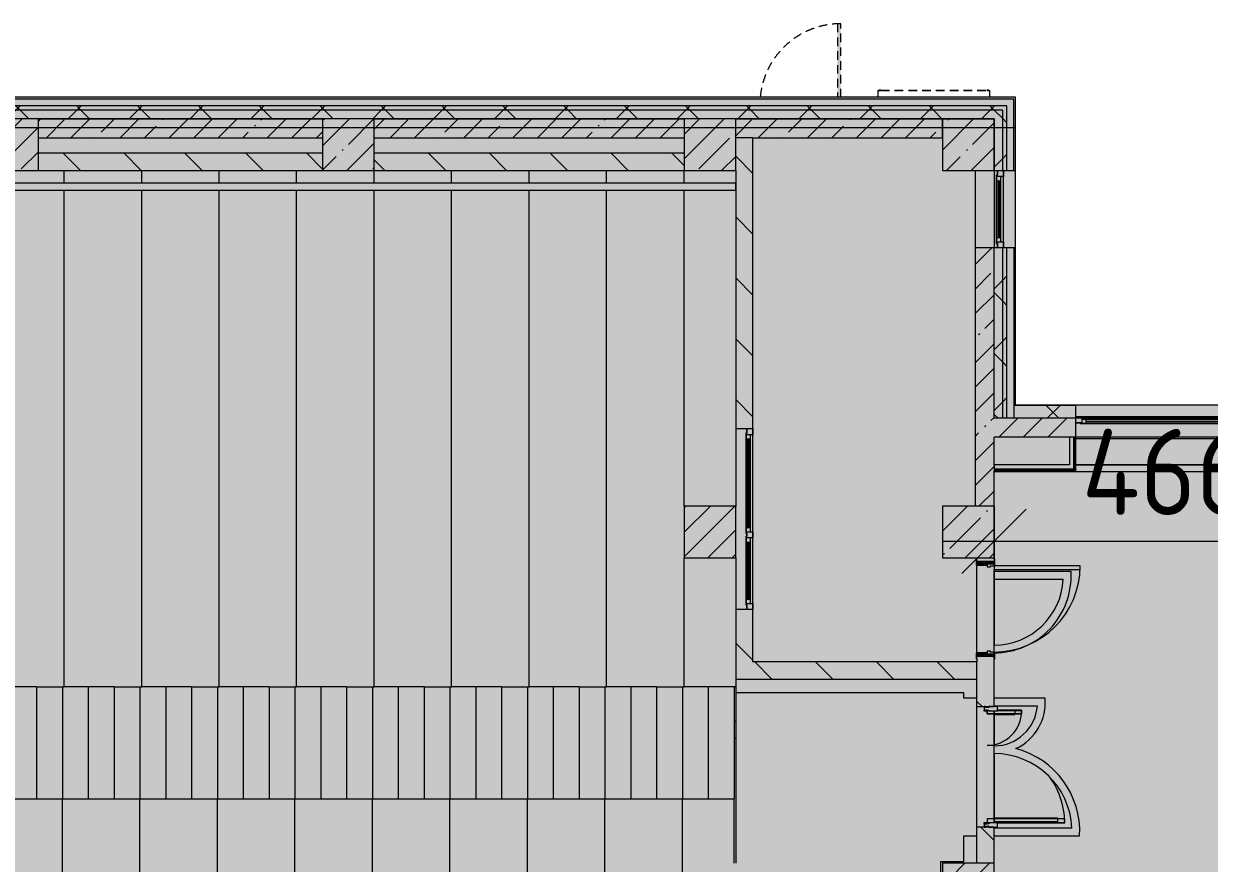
# Model space of a CAD drawing. Header units: millimetres. Extents: x -3129 to 197107, y -8553 to 29000.
# Drawn here: x 92437 to 106207, y 18450 to 28205 of the extents above; entities that cross this region are included whole.
import ezdxf

# ---------------------------------------------------------------- set-up
doc = ezdxf.new("R2010")
doc.units = ezdxf.units.MM
doc.linetypes.add('200_ШТРИХ__ш1_п0_6_', pattern=[160, 100, -60])
for name, color, linetype, lineweight in [('A-ANNO-DIMS', 7, 'Continuous', 9), ('A-ANNO-DIMS-500', 7, 'Continuous', 9), ('A-DETL-MBND-1', 7, '200_ШТРИХ__ш1_п0_6_', 9), ('A-WALL-6', 7, 'Continuous', 5), ('I-WALL-6', 7, 'Continuous', 5), ('S-COLS-2', 7, 'Continuous', 5), ('Оси', 7, 'Continuous', 9)]:
    doc.layers.add(name, color=color, linetype=linetype, lineweight=lineweight)
doc.layers.add('A-DETL-GENF-6', color=7, linetype='Continuous', lineweight=9, true_color=0xc0c0c0, transparency=0.4)
for name, color, linetype, lineweight, true_color in [('A-DETL-GENF-7', 7, 'Continuous', 5, 0xe2e2e2), ('A-DETL-GENF-9', 7, 'Continuous', 5, 0xb7b7b7), ('A-DOOR-3', 7, 'Continuous', 5, 0xaaaaaa), ('A-DOOR-4', 7, 'Continuous', 5, 0xe2e2e2), ('A-DOOR-5', 7, 'Continuous', 5, 0xb7b7b7), ('A-DOOR-FRAM-3', 7, 'Continuous', 5, 0xe2e2e2), ('A-DOOR-FRAM-4', 7, 'Continuous', 5, 0xaaaaaa), ('A-DOOR-FRAM-5', 7, 'Continuous', 5, 0xb7b7b7), ('A-FLOR-2', 7, 'Continuous', 5, 0xb7b7b7), ('A-GLAZ-2', 7, 'Continuous', 5, 0x737373), ('A-GLAZ-CWMG-2', 7, 'Continuous', 5, 0x737373), ('A-WALL-7', 7, 'Continuous', 9, 0x737373), ('A-WALL-8', 7, 'Continuous', 5, 0x737373), ('I-WALL-4', 7, 'Continuous', 5, 0xe7e7e7), ('I-WALL-5', 7, 'Continuous', 9, 0xe7e7e7), ('I-WALL-7', 7, 'Continuous', 5, 0x737373), ('S-COLS-1', 7, 'Continuous', 5, 0x737373), ('S-STRS-2', 7, 'Continuous', 5, 0x737373)]:
    doc.layers.add(name, color=color, linetype=linetype, lineweight=lineweight, true_color=true_color)
doc.styles.add('ISOCPEUR_3', font='isocpeur.ttf', dxfattribs={"width": 0.9, "height": 1000})
doc.dimstyles.new('ISO-2_0_0_9К_Средний_округл2_2', dxfattribs={"dimscale": 304.8, "dimtxt": 995.981176, "dimasz": 2.46063, "dimexe": 1.968504, "dimexo": 0, "dimgap": 0, "dimtad": 1, "dimdec": 0, "dimrnd": 10, "dimzin": 0, "dimdsep": 46, "dimtxsty": 'ISOCPEUR_3', "dimblk1": 'OBLIQUE', "dimblk2": 'OBLIQUE', "dimsah": 1, "dimcen": 0.09, "dimdle": 1.968504, "dimazin": 0, "dimtfac": 1, "dimtdec": 4, "dimtix": 1, "dimtmove": 0, "dimatfit": 3, "dimfxl": 1, "dimtvp": 1, "dimtolj": 1, "dimtzin": 0, "dimarcsym": 2})
pattern_1 = [(45, (70097.43, 0), (-353.5534, 353.5534), []), (135, (70097.43, 0), (-353.5534, -353.5534), [])]
pattern_2 = [(45, (70097.43, 0), (-285.123, 285.123), []), (45, (70382.56, 0), (-285.123, 285.123), [504.031, -100.806, 16.764, -84.042])]
pattern_3 = [(135, (70097.43, 0), (-353.5534, -353.5534), [])]
pattern_4 = [(45, (70097.4, 0), (-530.33, 530.33), []), (135, (70097.4, 0), (-530.33, -530.33), [])]

# ---------------------------------------------------------------- blocks, each defined once
blk = doc.blocks.new('BSC_Колонна _Прямоугольная - 600х600-V102-2_1_1_птичка')
at = {"layer": 'S-COLS-2'}
h = blk.add_hatch(dxfattribs=at)
h.set_pattern_fill('FP_129', color=256, style=0, pattern_type=2)
h.set_pattern_definition([(45, (-26110, -26800), (-285.123, 285.123), []), (45, (-25824.88, -26800), (-285.123, 285.123), [504.031, -100.806, 16.764, -84.042])])
h.paths.add_polyline_path([(-300, -300), (300, -300), (300, 300), (-300, 300)])
at = {"layer": 'S-COLS-1'}
for p, q in [((300, 300), (-300, 300)), ((-300, 300), (-300, -300)), ((300, -300), (300, 300)), ((-300, -300), (300, -300))]:
    blk.add_line(p, q, dxfattribs=at)
blk = doc.blocks.new('BSC_Колонна _Прямоугольная - 600х600-V135-2_1_1_птичка')
at = {"layer": 'S-COLS-2'}
h = blk.add_hatch(dxfattribs=at)
h.set_pattern_fill('FP_162', color=256, style=0, pattern_type=2)
h.set_pattern_definition([(45, (-30310, -26800), (-285.123, 285.123), []), (45, (-30024.88, -26800), (-285.123, 285.123), [504.031, -100.806, 16.764, -84.042])])
h.paths.add_polyline_path([(-300, -300), (300, -300), (300, 300), (-300, 300)])
at = {"layer": 'S-COLS-1'}
for p, q in [((300, 300), (-300, 300)), ((-300, 300), (-300, -300)), ((300, -300), (300, 300)), ((-300, -300), (300, -300))]:
    blk.add_line(p, q, dxfattribs=at)
blk = doc.blocks.new('BSC_Колонна _Прямоугольная - 600х600-V136-2_1_1_птичка')
at = {"layer": 'S-COLS-2'}
h = blk.add_hatch(dxfattribs=at)
h.set_pattern_fill('FP_163', color=256, style=0, pattern_type=2)
h.set_pattern_definition([(45, (-33310, -18150), (-285.123, 285.123), []), (45, (-33024.88, -18150), (-285.123, 285.123), [504.031, -100.806, 16.764, -84.042])])
h.paths.add_polyline_path([(-300, -300), (300, -300), (300, 300), (-300, 300), (-300, 12)])
at = {"layer": 'S-COLS-1'}
for p, q in [((300, 300), (-300, 300)), ((-300, 300), (-300, -300)), ((300, -300), (300, 300)), ((-300, -300), (300, -300))]:
    blk.add_line(p, q, dxfattribs=at)
blk = doc.blocks.new('BSC_Колонна _Прямоугольная - 600х600-V154-2_1_1_птичка')
at = {"layer": 'S-COLS-2'}
h = blk.add_hatch(dxfattribs=at)
h.set_pattern_fill('FP_175', color=256, style=0, pattern_type=2)
h.set_pattern_definition([(45, (-22210, -26800), (-285.123, 285.123), []), (45, (-21924.88, -26800), (-285.123, 285.123), [504.031, -100.806, 16.764, -84.042])])
h.paths.add_polyline_path([(-300, -300), (300, -300), (300, 300), (-300, 300)])
at = {"layer": 'S-COLS-1'}
for p, q in [((300, 300), (-300, 300)), ((-300, 300), (-300, -300)), ((300, -300), (300, 300)), ((-300, -300), (300, -300))]:
    blk.add_line(p, q, dxfattribs=at)
blk = doc.blocks.new('120_Окно_СКБ_2Ст - 120_Окно_СКБ_2Ст 3100х2500 _мал_створка слева_ 2-22446355-2_1_1_птичка')
at = {"layer": 'A-GLAZ-2'}
for p, q in [((-1550, -127), (-1550, -57)), ((-1550, -57), (-1480, -57)), ((1550, -57), (-1550, -57)), ((-1480, -127), (-1550, -127)), ((-1550, -127), (-1500, -127)), ((-1480, -127), (-1500, -127)), ((-1500, -127), (-1500, -137)), ((-1500, -137), (670, -137)), ((670, -137), (-1500, -137)), ((-1480, -57), (-1480, -127)), ((650, -87), (-1480, -87)), ((-1480, -87), (-1480, -127)), ((-1430, -137), (-1430, -87)), ((-1430, -107), (600, -107)), ((600, -117), (-1430, -117)), ((600, -137), (600, -87)), ((650, -127), (650, -57)), ((650, -57), (720, -57)), ((650, -127), (650, -87)), ((720, -127), (650, -127)), ((670, -127), (650, -127)), ((670, -127), (700, -127)), ((670, -137), (670, -127)), ((720, -127), (700, -127)), ((700, -127), (700, -137)), ((700, -137), (1500, -137)), ((1500, -137), (700, -137)), ((720, -57), (720, -127)), ((1480, -87), (720, -87)), ((720, -87), (720, -127)), ((770, -137), (770, -87)), ((770, -107), (1430, -107)), ((1430, -117), (770, -117)), ((1430, -137), (1430, -87)), ((1480, -127), (1480, -57)), ((1480, -57), (1550, -57)), ((1480, -127), (1480, -87)), ((1550, -127), (1480, -127)), ((1500, -127), (1480, -127)), ((1500, -127), (1550, -127)), ((1500, -137), (1500, -127)), ((1550, -57), (1550, -127))]:
    blk.add_line(p, q, dxfattribs=at)
blk = doc.blocks.new('120_Окно_СКБ_1Ст - 120_Окно_СКБ_1Ст 900х2500_h_-V160-2_1_1_птичка')
at = {"layer": 'A-GLAZ-2'}
for p, q in [((-450, -75), (-450, -5)), ((-450, -5), (-380, -5)), ((450, -5), (-450, -5)), ((-380, -75), (-450, -75)), ((-450, -75), (-400, -75)), ((-380, -75), (-400, -75)), ((-400, -75), (-400, -85)), ((-400, -85), (400, -85)), ((400, -85), (-400, -85)), ((-380, -5), (-380, -75)), ((380, -35), (-380, -35)), ((-380, -35), (-380, -75)), ((-330, -85), (-330, -35)), ((-330, -55), (330, -55)), ((330, -65), (-330, -65)), ((330, -85), (330, -35)), ((380, -75), (380, -5)), ((380, -5), (450, -5)), ((380, -75), (380, -35)), ((450, -75), (380, -75)), ((400, -75), (380, -75)), ((400, -75), (450, -75)), ((400, -85), (400, -75)), ((450, -5), (450, -75))]:
    blk.add_line(p, q, dxfattribs=at)
blk = doc.blocks.new('Перекрытия 3 - Перекрытия 4-20977624-2_1_1_птичка')
at = {"layer": 'S-STRS-2'}
for p, q in [((21910, 26500), (21910, 26351)), ((22810, 26351), (22810, 26500)), ((23710, 26351), (23710, 26500)), ((24610, 26351), (24610, 26500)), ((25510, 26351), (25510, 26500)), ((26410, 26351), (26410, 26500)), ((27310, 26351), (27310, 26500)), ((28210, 26351), (28210, 26500)), ((29110, 26351), (29110, 26500)), ((30010, 26351), (30010, 26500)), ((21910, 26270), (21910, 20500)), ((22810, 20500), (22810, 26270)), ((23710, 20500), (23710, 26270)), ((24610, 20500), (24610, 26270)), ((25510, 20500), (25510, 26270)), ((26410, 20500), (26410, 26270)), ((27310, 20500), (27310, 26270)), ((28210, 20500), (28210, 26270)), ((29110, 20500), (29110, 26270)), ((30010, 22600), (30010, 26270)), ((30010, 20500), (30010, 22000)), ((22490, 20500), (21910, 20500)), ((23390, 20500), (22810, 20500)), ((24290, 20500), (23710, 20500)), ((25190, 20500), (24610, 20500)), ((26090, 20500), (25510, 20500)), ((26990, 20500), (26410, 20500)), ((27890, 20500), (27310, 20500)), ((28790, 20500), (28210, 20500)), ((29690, 20500), (29110, 20500)), ((30610, 20500), (30010, 20500))]:
    blk.add_line(p, q, dxfattribs=at)
blk = doc.blocks.new('110_Дверь_СКБ_1Ст_Наружная - ДН-2д_л__ Дверь из подвала ЛК _900 мм в свету_ 3300 фрамуга метал-22954314-2_1_1_птичка')
at = {"layer": 'A-DETL-MBND-1'}
blk.add_hatch(color=256, dxfattribs=at).paths.add_polyline_path([(489.5, 115), (489.5, 970), (449.5, 970), (449.5, 115)])
for p, q in [((489.5, 970), (449.5, 970)), ((449.5, 970), (449.5, 115)), ((489.5, 115), (489.5, 970))]:
    blk.add_line(p, q, dxfattribs=at)
blk.add_arc((489.5, 30), 940, 90, 174.73278, dxfattribs=at)
blk = doc.blocks.new('120_Окно_СКБ_2Ст - 120_Окно_СКБ_2Ст 2100х1800 _мал створка справа_-24235684-2_1_1_птичка')
at = {"layer": 'A-GLAZ-2'}
for p, q in [((-1050, 30), (-1050, 100)), ((-1050, 100), (-980, 100)), ((1050, 100), (-1050, 100)), ((-980, 30), (-1050, 30)), ((-1050, 30), (-1000, 30)), ((-980, 30), (-1000, 30)), ((-1000, 30), (-1000, 20)), ((-1000, 20), (170, 20)), ((170, 20), (-1000, 20)), ((-980, 100), (-980, 30)), ((150, 70), (-980, 70)), ((-980, 70), (-980, 30)), ((-930, 20), (-930, 70)), ((-930, 50), (100, 50)), ((100, 40), (-930, 40)), ((100, 20), (100, 70)), ((150, 30), (150, 100)), ((150, 100), (220, 100)), ((150, 30), (150, 70)), ((220, 30), (150, 30)), ((170, 30), (150, 30)), ((170, 30), (200, 30)), ((170, 20), (170, 30)), ((220, 30), (200, 30)), ((200, 30), (200, 20)), ((200, 20), (1000, 20)), ((1000, 20), (200, 20)), ((220, 100), (220, 30)), ((980, 70), (220, 70)), ((220, 70), (220, 30)), ((270, 20), (270, 70)), ((270, 50), (930, 50)), ((930, 40), (270, 40)), ((930, 20), (930, 70)), ((980, 30), (980, 100)), ((980, 100), (1050, 100)), ((980, 30), (980, 70)), ((1050, 30), (980, 30)), ((1000, 30), (980, 30)), ((1000, 30), (1050, 30)), ((1000, 20), (1000, 30)), ((1050, 100), (1050, 30))]:
    blk.add_line(p, q, dxfattribs=at)
blk = doc.blocks.new('BSC_Колонна _Прямоугольная - 600х600-V170-2_1_1_птичка')
at = {"layer": 'S-COLS-2'}
h = blk.add_hatch(dxfattribs=at)
h.set_pattern_fill('FP_187', color=256, style=0, pattern_type=2)
h.set_pattern_definition([(45, (-33310, -22300), (-285.123, 285.123), []), (45, (-33024.88, -22300), (-285.123, 285.123), [504.031, -100.806, 16.764, -84.042])])
h.paths.add_polyline_path([(-300, -300), (300, -300), (300, 300), (-300, 300)])
at = {"layer": 'S-COLS-1'}
for p, q in [((300, 300), (-300, 300)), ((-300, 300), (-300, -300)), ((300, -300), (300, 300)), ((-300, -300), (300, -300))]:
    blk.add_line(p, q, dxfattribs=at)
blk = doc.blocks.new('Указатель_Домовой_Квартальный_По грани - Указатель одинарный-23221565-2_1_1_птичка')
at = {"layer": 'A-DETL-MBND-1'}
for p, q in [((32260, 27430), (32260, 27350)), ((32261, 27430), (32260, 27430)), ((32260, 27430), (32295, 27430)), ((32270, 27432), (32270, 27430)), ((32295, 27432), (32270, 27432)), ((32270, 27432), (32295, 27432)), ((32295, 27432), (32275, 27432)), ((32275, 27432), (32295, 27432)), ((32295, 27432), (33525, 27432)), ((32295, 27430), (33525, 27430)), ((33525, 27432), (33545, 27432)), ((33545, 27432), (33525, 27432)), ((33525, 27432), (33550, 27432)), ((33550, 27432), (33525, 27432)), ((33525, 27430), (33560, 27430)), ((33550, 27430), (33550, 27432)), ((33560, 27430), (33559, 27430)), ((33560, 27350), (33560, 27430))]:
    blk.add_line(p, q, dxfattribs=at)
blk = doc.blocks.new('110_Дверь_СКБ_1Ст_Внутренняя1 - Д-4б _огнестойкая EI 30_-32701367-2_1_1_птичка')
at = {"layer": 'A-DOOR-3'}
h = blk.add_hatch(dxfattribs=at)
h.set_pattern_fill('FP_13', color=256, style=0, pattern_type=2)
h.set_pattern_definition([(135, (1751.41, 164.685), (-14.14214, -14.14214), []), (225, (1751.41, 164.685), (14.14214, -14.14214), [])])
h.paths.add_polyline_path([(562.5, 100), (537.5, 100), (537.5, -100), (562.5, -100)])
at = {"layer": 'A-DOOR-4'}
h = blk.add_hatch(color=256, dxfattribs=at)
h.paths.add_polyline_path([(537.5, 100), (512.5, 100), (512.5, 60), (502.5, 60), (502.5, 20), (537.5, 20)])
h.paths.add_polyline_path([(-477.5, 60), (-487.5, 60), (-487.5, 100), (-512.5, 100), (-512.5, 20), (-477.5, 20)])
at = {"layer": 'A-DOOR-FRAM-3'}
for points in [[(-447.5, 739.6), (-447.5, 1100), (-487.5, 1100), (-487.5, 100), (-447.5, 100), (-447.5, 592.5)], [(-497.5, 100), (-497.5, 108), (-567.5, 108), (-567.5, 100)], [(-497.5, 20), (-512.5, 20), (-512.5, -100), (-497.5, -100)], [(592.5, 108), (522.5, 108), (522.5, 100), (592.5, 100)], [(537.5, 20), (522.5, 20), (522.5, -100), (537.5, -100)], [(-497.5, -108), (-497.5, -100), (-567.5, -100), (-567.5, -108)], [(592.5, -100), (522.5, -100), (522.5, -108), (592.5, -108)]]:
    blk.add_hatch(color=256, dxfattribs=at).paths.add_polyline_path(points)
at = {"layer": 'A-DOOR-FRAM-4'}
h = blk.add_hatch(dxfattribs=at)
h.set_pattern_fill('FP_14', color=256, style=0, pattern_type=2)
h.set_pattern_definition([(45, (-371.384, 164.685), (-14.1421, 14.1421), []), (135, (-371.384, 164.685), (-14.1421, -14.1421), [])])
h.paths.add_polyline_path([(-512.5, 100), (-537.5, 100), (-537.5, -100), (-512.5, -100)])
at = {"layer": 'A-DOOR-5'}
for p, q in [((-487.5, 1100), (-487.5, 100)), ((-447.5, 1100), (-487.5, 1100)), ((-447.5, 100), (-447.5, 1100)), ((-487.5, 100), (-447.5, 100))]:
    blk.add_line(p, q, dxfattribs=at)
blk.add_arc((-487.5, 100), 1000, 360, 90, dxfattribs=at)
at = {"layer": 'A-DOOR-FRAM-5'}
for p, q in [((-497.5, 108), (-567.5, 108)), ((-567.5, 108), (-567.5, 100)), ((-567.5, 100), (-497.5, 100)), ((-512.5, 100), (-537.5, 100)), ((-537.5, 100), (-537.5, -100)), ((-487.5, 100), (-512.5, 100)), ((-512.5, 100), (-512.5, 20)), ((-512.5, -100), (-512.5, 100)), ((-497.5, 100), (-512.5, 100)), ((-512.5, 100), (-512.5, 99)), ((-512.5, 99), (-497.5, 99)), ((-512.5, 20), (-477.5, 20)), ((-497.5, 20), (-512.5, 20)), ((-512.5, 20), (-512.5, -100)), ((-497.5, 100), (-497.5, 108)), ((-497.5, 99), (-497.5, 100)), ((-497.5, -100), (-497.5, 20)), ((-487.5, 60), (-487.5, 100)), ((-477.5, 60), (-487.5, 60)), ((-477.5, 20), (-477.5, 60)), ((512.5, 60), (502.5, 60)), ((502.5, 60), (502.5, 20)), ((502.5, 20), (537.5, 20)), ((512.5, 100), (512.5, 60)), ((537.5, 100), (512.5, 100)), ((592.5, 108), (522.5, 108)), ((522.5, 108), (522.5, 100)), ((537.5, 100), (522.5, 100)), ((522.5, 100), (522.5, 99)), ((522.5, 100), (592.5, 100)), ((522.5, 99), (537.5, 99)), ((537.5, 20), (522.5, 20)), ((522.5, 20), (522.5, -100)), ((537.5, 20), (537.5, 100)), ((562.5, 100), (537.5, 100)), ((537.5, 100), (537.5, -100)), ((537.5, 99), (537.5, 100)), ((537.5, -100), (537.5, 20)), ((562.5, -100), (562.5, 100)), ((592.5, 100), (592.5, 108)), ((-497.5, -100), (-567.5, -100)), ((-567.5, -100), (-567.5, -108)), ((-567.5, -108), (-497.5, -108)), ((-537.5, -100), (-512.5, -100)), ((-512.5, -100), (-497.5, -100)), ((-497.5, -108), (-497.5, -100)), ((522.5, -100), (537.5, -100)), ((592.5, -100), (522.5, -100)), ((522.5, -100), (522.5, -108)), ((522.5, -108), (592.5, -108)), ((537.5, -100), (562.5, -100)), ((592.5, -108), (592.5, -100))]:
    blk.add_line(p, q, dxfattribs=at)
blk = doc.blocks.new('Прямоугольный импост - Импост структурный с накладкой - 160мм Темный-32479175-2_1_1_птичка')
at = {"layer": 'A-GLAZ-CWMG-2'}
for p, q in [((-50, 40), (-50, 140)), ((-50, 140), (0, 140)), ((0, 140), (0, 40)), ((-40, 40), (-50, 40)), ((-50, -17), (-50, 0)), ((-50, 0), (-40, 0)), ((-40, 0), (-40, 40)), ((-10, 40), (-10, 0)), ((0, 40), (-10, 40)), ((-10, 0), (0, 0)), ((0, 0), (0, -17)), ((0, -17), (-50, -17))]:
    blk.add_line(p, q, dxfattribs=at)
blk = doc.blocks.new('Дверь_Витражная_остекление_ - Д-39_л_ Актовый-V251-2_1_1_птичка')
at = {"layer": 'A-DETL-GENF-7'}
for points in [[(650, 593), (650, 920), (605, 920), (605, 20), (650, 20), (650, 140)], [(-615, 40), (-615, 420), (-660, 420), (-660, 140), (-650, 140), (-650, 40), (-660, 40), (-660, 20), (-615, 20)]]:
    blk.add_hatch(color=256, dxfattribs=at).paths.add_polyline_path(points)
at = {"layer": 'A-DETL-GENF-9'}
for p, q in [((596, 840), (596, 100)), ((650, 920), (605, 920)), ((605, 920), (605, 20)), ((650, 920), (605, 920)), ((605, 920), (605, 20)), ((650, 840), (605, 840)), ((640, 840), (640, 100)), ((650, 920), (650, 140)), ((650, 140), (650, 920)), ((-660, 420), (-615, 420)), ((-660, 420), (-660, 140)), ((-615, 420), (-660, 420)), ((-660, 420), (-660, 140)), ((-615, 420), (-615, 20)), ((-615, 20), (-615, 420)), ((-660, 340), (-615, 340)), ((-650, 340), (-650, 140)), ((-606, 340), (-606, 100)), ((-650, 100), (-615, 100)), ((-615, 20), (-650, 20)), ((-650, 20), (-615, 20)), ((650, 100), (605, 100)), ((605, 20), (650, 20)), ((605, 20), (650, 20)), ((650, 40), (650, 20)), ((650, 20), (650, 40))]:
    blk.add_line(p, q, dxfattribs=at)
at = {"layer": 'A-DOOR-5'}
for p, q in [((650, 920), (650, 140)), ((-650, 420), (-650, 140)), ((-650, 20), (-660, 20)), ((-660, 20), (-660, -20)), ((-650, 40), (-650, 20)), ((-650, -20), (-650, 20)), ((650, 40), (650, 20)), ((660, 20), (650, 20)), ((650, 20), (650, -20)), ((660, -20), (660, 20)), ((-660, -20), (-650, -20)), ((650, -20), (660, -20))]:
    blk.add_line(p, q, dxfattribs=at)
for centre, radius, start, end in [((650, 20), 900, 90, 128.5974), ((-650, 20), 400, 360, 90), ((650, 20), 900, 174.8223, 180)]:
    blk.add_arc(centre, radius, start, end, dxfattribs=at)
blk = doc.blocks.new('Прямоугольный импост - Импост структурный с накладкой - 160мм Темный-32479277-2_1_1_птичка')
at = {"layer": 'A-GLAZ-CWMG-2'}
for p, q in [((0, 140), (-50, 140)), ((-50, 140), (-50, 40)), ((0, 40), (0, 140)), ((-50, 40), (-40, 40)), ((-40, 0), (-50, 0)), ((-50, 0), (-50, -17)), ((-40, 40), (-40, 0)), ((-10, 0), (-10, 40)), ((-10, 40), (0, 40)), ((0, 0), (-10, 0)), ((0, -17), (0, 0)), ((-50, -17), (0, -17))]:
    blk.add_line(p, q, dxfattribs=at)
blk = doc.blocks.new('Перекрытия 2 - Перекрытия 4-32990152-2_1_1_птичка')
at = {"layer": 'S-STRS-2'}
for p, q in [((21910, 19180), (22510, 19180)), ((21910, 19180), (21910, 15411)), ((22810, 19180), (23410, 19180)), ((22810, 15411), (22810, 19180)), ((23710, 19180), (24310, 19180)), ((23710, 15411), (23710, 19180)), ((24610, 19180), (25210, 19180)), ((24610, 15411), (24610, 19180)), ((25510, 19180), (26110, 19180)), ((25510, 15411), (25510, 19180)), ((26410, 19180), (27010, 19180)), ((26410, 15411), (26410, 19180)), ((27310, 19180), (27910, 19180)), ((27310, 15411), (27310, 19180)), ((28210, 19180), (28810, 19180)), ((28210, 15411), (28210, 19180)), ((29110, 19180), (29710, 19180)), ((29110, 15411), (29110, 19180)), ((30010, 19180), (30610, 19180)), ((30010, 15411), (30010, 19180)), ((30610, 18430), (30610, 19180)), ((30610, 15411), (30610, 17830)), ((21910, 15330), (21910, 15200)), ((22810, 15200), (22810, 15330)), ((23710, 15200), (23710, 15330)), ((24610, 15200), (24610, 15330)), ((25510, 15200), (25510, 15330)), ((26410, 15200), (26410, 15330)), ((27310, 15200), (27310, 15330)), ((28210, 15200), (28210, 15330)), ((29110, 15200), (29110, 15330)), ((30010, 15200), (30010, 15330)), ((30610, 15200), (30610, 15330)), ((22810, 15200), (21910, 15200)), ((23710, 15200), (22810, 15200)), ((24610, 15200), (23710, 15200)), ((25510, 15200), (24610, 15200)), ((26410, 15200), (25510, 15200)), ((27310, 15200), (26410, 15200)), ((28210, 15200), (27310, 15200)), ((29110, 15200), (28210, 15200)), ((30010, 15200), (29110, 15200)), ((30610, 15200), (30010, 15200))]:
    blk.add_line(p, q, dxfattribs=at)
blk = doc.blocks.new('Стены наклон_ амфитеатр1 - Стены наклон_ амфитеатр-33007412-2_1_1_птичка')
at = {"layer": 'A-WALL-8'}
for p, q in [((21879, 26351), (21879, 26270)), ((30610, 26351), (21879, 26351)), ((30610, 26270), (30610, 26351)), ((21879, 26270), (30610, 26270))]:
    blk.add_line(p, q, dxfattribs=at)
blk = doc.blocks.new('Зашивка приборов отопления22 - Зашивка приборов отопления-33321747-2_1_1_птичка')
at = {"layer": 'A-WALL-8'}
for p, q in [((37288, 26888), (34188, 26888)), ((34188, 26567), (37268, 26567)), ((37268, 26567), (34188, 26567)), ((34188, 26492), (37268, 26492))]:
    blk.add_line(p, q, dxfattribs=at)
blk = doc.blocks.new('BSC_Колонна _Прямоугольная - 600х600-V254-2_1_1_птичка')
at = {"layer": 'S-COLS-2'}
h = blk.add_hatch(dxfattribs=at)
h.set_pattern_fill('FP_235', color=256, style=0, pattern_type=2)
h.set_pattern_definition([(45, (-30310, -22300), (-285.123, 285.123), []), (45, (-30024.88, -22300), (-285.123, 285.123), [504.031, -100.806, 16.764, -84.042])])
h.paths.add_polyline_path([(-300, -300), (300, -300), (300, 300), (-300, 300)])
at = {"layer": 'S-COLS-1'}
for p, q in [((300, 300), (-300, 300)), ((-300, 300), (-300, -300)), ((300, -300), (300, 300)), ((-300, -300), (300, -300))]:
    blk.add_line(p, q, dxfattribs=at)
blk = doc.blocks.new('DIMBLOCK55-2_1_1_птичка')
at = {"layer": 'A-ANNO-DIMS-500'}
for p, q in [((108367, 22721), (108367, 21591)), ((108367, 22191), (108367, 22721)), ((103707, 22600), (103707, 21591)), ((103707, 22191), (103707, 22600)), ((103107, 22191), (108967, 22191))]:
    blk.add_line(p, q, dxfattribs=at)
at = {"layer": 'A-ANNO-DIMS-500', "lineweight": 20}
for p, q in [((103707, 22191), (104082, 22566)), ((108367, 22191), (108742, 22566)), ((103707, 22191), (103332, 21816)), ((108367, 22191), (107992, 21816))]:
    blk.add_line(p, q, dxfattribs=at)
at = {"layer": 'A-ANNO-DIMS-500', "color": 0, "insert": (104725, 23497), "char_height": 1000, "width": 3148.83, "attachment_point": 1, "line_spacing_factor": 1.149209, "style": 'ISOCPEUR_3'}
blk.add_mtext('4660', dxfattribs=at)
blk = doc.blocks.new('_Oblique')
at = {"color": 0, "linetype": 'ByBlock', "lineweight": -2}
blk.add_line((-0.5, -0.5), (0.5, 0.5), dxfattribs=at)

msp = doc.modelspace()

# ---------------------------------------------------------------- hatches: boundary and pattern name
at = {"layer": 'A-DETL-GENF-6'}
msp.add_hatch(color=256, dxfattribs=at).paths.add_polyline_path([(103272.5, -280), (108857.4, -280), (108857.4, 23777.7), (103957.4, 23777.7), (103957.4, 27350), (73949.4, 27350), (73949.4, 15358), (69829.4, 15358), (69829.4, -280), (102344.9, -280)])
at = {"layer": 'A-WALL-6'}
h = msp.add_hatch(dxfattribs=at)
h.set_pattern_fill('FP_124', color=256, style=0, pattern_type=2)
h.set_pattern_definition(pattern_1)
h.paths.add_polyline_path([(103807.4, 27200), (103807.4, 27250), (89707.7, 27250), (89707.7, 27200), (103736.2, 27200)])
h.paths.add_polyline_path([(86107.7, 27200), (87007.7, 27200), (87007.7, 27250), (86107.7, 27250)])
h.paths.add_polyline_path([(84722.1, 27200), (85207.7, 27200), (85207.7, 27250), (83786.4, 27250), (83786.4, 27200), (83794.5, 27200)])
h.paths.add_polyline_path([(87907.7, 27200), (88807.7, 27200), (88807.7, 27250), (87907.7, 27250)])
h = msp.add_hatch(dxfattribs=at)
h.set_pattern_fill('FP_124', color=256, style=0, pattern_type=2)
h.set_pattern_definition(pattern_1)
h.paths.add_polyline_path([(103272.5, 27100), (103707.4, 27100), (103707.4, 27200), (89707.7, 27200), (89707.7, 27100), (102344.9, 27100)])
h.paths.add_polyline_path([(84407.4, 27100), (85207.7, 27100), (85207.7, 27200), (83786.4, 27200), (83786.4, 27100), (83807.4, 27100)])
h.paths.add_polyline_path([(86107.7, 27100), (87007.7, 27100), (87007.7, 27200), (86107.7, 27200)])
h.paths.add_polyline_path([(88207.7, 27100), (88807.7, 27100), (88807.7, 27200), (87907.7, 27200), (87907.7, 27100)])
h = msp.add_hatch(dxfattribs=at)
h.set_pattern_fill('FP_124', color=256, style=0, pattern_type=2)
h.set_pattern_definition(pattern_1)
h.paths.add_polyline_path([(103807.4, 23620), (103807.4, 25600), (103707.4, 25600), (103707.4, 23620), (103736.2, 23620)])
h.paths.add_polyline_path([(103707.4, 26500), (103807.4, 26500), (103807.4, 27200), (103707.4, 27200), (103707.4, 26839.2)])
h = msp.add_hatch(dxfattribs=at)
h.set_pattern_fill('FP_124', color=256, style=0, pattern_type=2)
h.set_pattern_definition(pattern_1)
h.paths.add_polyline_path([(103857.4, 23620), (103857.4, 25600), (103807.4, 25600), (103807.4, 23620)])
h.paths.add_polyline_path([(103807.4, 26500), (103857.4, 26500), (103857.4, 27250), (103807.4, 27250), (103807.4, 26839.2)])
h = msp.add_hatch(dxfattribs=at)
h.set_pattern_fill('FP_124', color=256, style=0, pattern_type=2)
h.set_pattern_definition(pattern_1)
h.paths.add_polyline_path([(103989.6, 23620), (104657.4, 23620), (104657.4, 23770), (103937.4, 23770), (103937.4, 23620), (103957.4, 23620)])
h.paths.add_polyline_path([(108857.4, 23620), (108857.4, 23770), (107757.4, 23770), (107757.4, 23620), (108837.6, 23620)])
at = {"layer": 'I-WALL-4'}
msp.add_hatch(color=256, dxfattribs=at).paths.add_polyline_path([(104632.4, 23079), (104632.4, 23400), (104582.4, 23400), (104582.4, 23079)])
at = {"layer": 'I-WALL-5'}
msp.add_hatch(color=256, dxfattribs=at).paths.add_polyline_path([(104632.4, 23029), (104632.4, 23079), (103707.4, 23079), (103707.4, 23029), (104200, 23029)])
at = {"layer": 'I-WALL-6'}
h = msp.add_hatch(dxfattribs=at)
h.set_pattern_fill('FP_132', color=256, style=0, pattern_type=2)
h.set_pattern_definition(pattern_2)
h.paths.add_polyline_path([(103107.4, 26880), (103107.4, 27100), (100707.4, 27100), (100707.4, 26880), (102344.9, 26880)])
h.paths.add_polyline_path([(100107.4, 26880), (100107.4, 27100), (96507.4, 27100), (96507.4, 26880)])
h.paths.add_polyline_path([(95907.4, 26880), (95907.4, 27100), (92607.4, 27100), (92607.4, 26880), (93069.7, 26880)])
h = msp.add_hatch(dxfattribs=at)
h.set_pattern_fill('FP_135', color=256, style=0, pattern_type=2)
h.set_pattern_definition(pattern_3)
h.paths.add_polyline_path([(100907.4, 20790), (100907.4, 21400), (100707.4, 21400), (100707.4, 20790)])
h.paths.add_polyline_path([(100907.4, 23500), (100907.4, 26880), (100707.4, 26880), (100707.4, 23500)])
h = msp.add_hatch(dxfattribs=at)
h.set_pattern_fill('FP_135', color=256, style=0, pattern_type=2)
h.set_pattern_definition(pattern_3)
h.paths.add_polyline_path([(95907.4, 26500), (95907.4, 26700), (92607.4, 26700), (92607.4, 26500), (93069.7, 26500)])
h = msp.add_hatch(dxfattribs=at)
h.set_pattern_fill('FP_135', color=256, style=0, pattern_type=2)
h.set_pattern_definition(pattern_3)
h.paths.add_polyline_path([(100107.4, 26500), (100107.4, 26700), (96507.4, 26700), (96507.4, 26500)])
h = msp.add_hatch(dxfattribs=at)
h.set_pattern_fill('FP_132', color=256, style=0, pattern_type=2)
h.set_pattern_definition(pattern_2)
h.paths.add_polyline_path([(103707.4, 22600), (103707.4, 25600), (103487.4, 25600), (103487.4, 22600)])
h = msp.add_hatch(dxfattribs=at)
h.set_pattern_fill('FP_132', color=256, style=0, pattern_type=2)
h.set_pattern_definition(pattern_2)
h.paths.add_polyline_path([(104200, 23400), (104657.4, 23400), (104657.4, 23620), (103707.4, 23620), (103707.4, 23400), (104034.4, 23400)])
h.paths.add_polyline_path([(107910.1, 23400), (108587.4, 23400), (108587.4, 23620), (107757.4, 23620), (107757.4, 23400)])
h = msp.add_hatch(dxfattribs=at)
h.set_pattern_fill('FP_228', color=256, style=0, pattern_type=2)
h.set_pattern_definition(pattern_4)
h.paths.add_polyline_path([(104644.9, 23016.5), (104644.9, 23029), (103707.4, 23029), (103707.4, 23016.5), (104200, 23016.5)])
h = msp.add_hatch(dxfattribs=at)
h.set_pattern_fill('FP_228', color=256, style=0, pattern_type=2)
h.set_pattern_definition(pattern_4)
h.paths.add_polyline_path([(104657.4, 23004), (104657.4, 23016.5), (103707.4, 23016.5), (103707.4, 23004), (104200, 23004)])
h = msp.add_hatch(dxfattribs=at)
h.set_pattern_fill('FP_135', color=256, style=0, pattern_type=2)
h.set_pattern_definition(pattern_3)
h.paths.add_polyline_path([(103707.4, 20790), (103707.4, 20855), (103507.4, 20855), (103507.4, 20790)])
h.paths.add_polyline_path([(103507.4, 21955), (103707.4, 21955), (103707.4, 22000), (103507.4, 22000), (103507.4, 21985)])
h = msp.add_hatch(dxfattribs=at)
h.set_pattern_fill('FP_135', color=256, style=0, pattern_type=2)
h.set_pattern_definition(pattern_3)
h.paths.add_polyline_path([(103507.4, 20590), (103507.4, 20790), (100707.4, 20790), (100707.4, 20590), (102344.9, 20590)])
h = msp.add_hatch(dxfattribs=at)
h.set_pattern_fill('FP_135', color=256, style=0, pattern_type=2)
h.set_pattern_definition(pattern_3)
h.paths.add_polyline_path([(103507.4, 18450), (103707.4, 18450), (103707.4, 18870), (103507.4, 18870)])
h.paths.add_polyline_path([(103707.4, 20270), (103707.4, 20790), (103507.4, 20790), (103507.4, 20270)])
at = {"layer": 'S-COLS-2'}
h = msp.add_hatch(dxfattribs=at)
h.set_pattern_fill('FP_132', color=256, style=0, pattern_type=2)
h.set_pattern_definition(pattern_2)
h.paths.add_polyline_path([(103707.4, 26500), (103707.4, 27100), (103107.4, 27100), (103107.4, 26500), (103272.5, 26500)])

# ---------------------------------------------------------------- linework, layer by layer
at = {"layer": 'A-DETL-MBND-1'}
for p, q in [((100687.4, 20100), (100707.4, 20100)), ((100707.4, 19900), (100687.4, 19900))]:
    msp.add_line(p, q, dxfattribs=at)
at = {"layer": 'A-FLOR-2'}
for p, q in [((107737.4, 23380), (104657.4, 23380)), ((104658.4, 23003), (103707.4, 23003)), ((104657.4, 23079), (107737.4, 23079)), ((103707.4, 21865), (103707.4, 21840)), ((103707.4, 20905), (103707.4, 21865)), ((104601, 21840), (103707.4, 21840)), ((103707.4, 21750), (103707.4, 20985)), ((103707.4, 21750), (104511.4, 21750)), ((100707.4, 20590), (100707.4, 18450)), ((103357.4, 20429), (100707.4, 20429)), ((103357.4, 20370), (103357.4, 20429)), ((103507.4, 20370), (103357.4, 20370)), ((104300.3, 20370), (103707.4, 20370)), ((103707.4, 20280), (104210.8, 20280)), ((103707.4, 20220), (103707.4, 19815)), ((103707.4, 18920), (103707.4, 20220)), ((103707.4, 19725), (103707.4, 18920)), ((103357.4, 18470), (103357.4, 18770)), ((103357.4, 18770), (103507.4, 18770)), ((104611.5, 18860), (103707.4, 18860)), ((103707.4, 18770), (104701.2, 18770)), ((103087.4, 17840), (103087.4, 18470)), ((103087.4, 18470), (103357.4, 18470))]:
    msp.add_line(p, q, dxfattribs=at)
for centre, radius, start, end in [((103707.4, 21790), 895, 270, 3.20255), ((103707.4, 21790), 805, 270, 357.15183), ((103707.4, 20320), 505, 270, 355.45696), ((103707.4, 20320), 595, 295.28402, 4.82046), ((103707.4, 18820), 905, 2.53324, 90), ((103707.4, 18820), 995, 357.1196, 75.20242)]:
    msp.add_arc(centre, radius, start, end, dxfattribs=at)
at = {"layer": 'A-WALL-6'}
msp.add_line((103957.4, 23778), (112007.4, 23778), dxfattribs=at)
at = {"layer": 'A-WALL-7'}
for p, q in [((103937.4, 27330), (89707.7, 27330)), ((103937.4, 26500), (103937.4, 27330)), ((103857.4, 27250), (89707.7, 27250)), ((103807.4, 27200), (89707.7, 27200)), ((103807.4, 26500), (103807.4, 27200)), ((103857.4, 26500), (103857.4, 27250)), ((95907.4, 27100), (92607.4, 27100)), ((100107.4, 27100), (96507.4, 27100)), ((103107.4, 27100), (100707.4, 27100)), ((100907.4, 26880), (100707.4, 26880)), ((103707.4, 23620), (103707.4, 25600)), ((103807.4, 23620), (103807.4, 25600)), ((103857.4, 23620), (103857.4, 25600)), ((103937.4, 25600), (103937.4, 23620)), ((103957.4, 23770), (103937.4, 23770)), ((103957.4, 23773), (103940.6, 23773)), ((103957.4, 23778), (103957.4, 23773)), ((104657.4, 23773), (103958.4, 23773)), ((104657.4, 23770), (103959, 23770)), ((104657.4, 23620), (103957.4, 23620)), ((104632.4, 23029), (104632.4, 23400)), ((104644.9, 23016.5), (104644.9, 23400)), ((103707.4, 23079), (103707.4, 23004)), ((104632.4, 23029), (103707.4, 23029)), ((104644.9, 23016.5), (103707.4, 23016.5))]:
    msp.add_line(p, q, dxfattribs=at)
at = {"layer": 'A-WALL-8'}
for p, q in [((103957.4, 27350), (89707.7, 27350)), ((103957.4, 23778), (103957.4, 27350)), ((92607.4, 27100), (95907.4, 27100)), ((96507.4, 27100), (100107.4, 27100)), ((100707.4, 27100), (103707.4, 27100)), ((103707.4, 27100), (103707.4, 25600)), ((103707.4, 26500), (103957.4, 26500)), ((103957.4, 25600), (103707.4, 25600)), ((104657.4, 23620), (104657.4, 23777.7)), ((108637.4, 23620), (103937.4, 23620))]:
    msp.add_line(p, q, dxfattribs=at)
at = {"layer": 'I-WALL-7'}
for p, q in [((103107.4, 26880), (103107.4, 27100)), ((92607.4, 26880), (95907.4, 26880)), ((96507.4, 26880), (100107.4, 26880)), ((100907.4, 26880), (103107.4, 26880)), ((100907.4, 20790), (100907.4, 26880)), ((95907.4, 26700), (92607.4, 26700)), ((100107.4, 26700), (96507.4, 26700)), ((92607.4, 26500), (95907.4, 26500)), ((96507.4, 26500), (100107.4, 26500)), ((100707.4, 26500), (100707.4, 22600)), ((103487.4, 26500), (103487.4, 22600)), ((103707.4, 25600), (103487.4, 25600)), ((103937.4, 23620), (103707.4, 23620)), ((104657.4, 23400), (104657.4, 23620)), ((100707.4, 23500), (100907.4, 23500)), ((103707.4, 23079), (103707.4, 23400)), ((108587.4, 23400), (103707.4, 23400)), ((104582.4, 23400), (104582.4, 23079)), ((104657.4, 23004), (104657.4, 23400)), ((104582.4, 23079), (103707.4, 23079)), ((103707.4, 22600), (103707.4, 23004)), ((103707.4, 23004), (104657.4, 23004)), ((100707.4, 22000), (100707.4, 20590)), ((103507.4, 22000), (103507.4, 21985)), ((103507.4, 20895), (103507.4, 21915)), ((103707.4, 21985), (103707.4, 22000)), ((100907.4, 21400), (100707.4, 21400)), ((103507.4, 20825), (103507.4, 20790)), ((103707.4, 20790), (103707.4, 20825)), ((103507.4, 20790), (100907.4, 20790)), ((103507.4, 18450), (103507.4, 20790)), ((103707.4, 20270), (103707.4, 20790)), ((100707.4, 20590), (103507.4, 20590)), ((103507.4, 20270), (103707.4, 20270)), ((103707.4, 18870), (103507.4, 18870)), ((103707.4, 18450), (103707.4, 18870))]:
    msp.add_line(p, q, dxfattribs=at)
at = {"layer": 'S-COLS-1'}
for p, q in [((103707.4, 27100), (103107.4, 27100)), ((103107.4, 27100), (103107.4, 26500)), ((103707.4, 26500), (103707.4, 27100)), ((103107.4, 26500), (103707.4, 26500))]:
    msp.add_line(p, q, dxfattribs=at)
at = {"layer": 'S-STRS-2'}
for p, q in [((92587.4, 20500), (92887.4, 20500)), ((92587.4, 20500), (92587.4, 19200)), ((92587.4, 20500), (92587.4, 19200)), ((92887.4, 20500), (92907.4, 20500)), ((92887.4, 20500), (92887.4, 19200)), ((92887.4, 20500), (92887.4, 19200)), ((93187.4, 20500), (93187.4, 19200)), ((93187.4, 20500), (93187.4, 19200)), ((93487.4, 20500), (93787.4, 20500)), ((93487.4, 20500), (93487.4, 19200)), ((93487.4, 20500), (93487.4, 19200)), ((93787.4, 20500), (93807.4, 20500)), ((93787.4, 20500), (93787.4, 19200)), ((93787.4, 20500), (93787.4, 19200)), ((94087.4, 20500), (94087.4, 19200)), ((94087.4, 20500), (94087.4, 19200)), ((94387.4, 20500), (94687.4, 20500)), ((94387.4, 20500), (94387.4, 19200)), ((94387.4, 20500), (94387.4, 19200)), ((94687.4, 20500), (94707.4, 20500)), ((94687.4, 20500), (94687.4, 19200)), ((94687.4, 20500), (94687.4, 19200)), ((94987.4, 20500), (94987.4, 19200)), ((94987.4, 20500), (94987.4, 19200)), ((95287.4, 20500), (95587.4, 20500)), ((95287.4, 20500), (95287.4, 19200)), ((95287.4, 20500), (95287.4, 19200)), ((95587.4, 20500), (95607.4, 20500)), ((95587.4, 20500), (95587.4, 19200)), ((95587.4, 20500), (95587.4, 19200)), ((95887.4, 20500), (95887.4, 19200)), ((95887.4, 20500), (95887.4, 19200)), ((96187.4, 20500), (96487.4, 20500)), ((96187.4, 20500), (96187.4, 19200)), ((96187.4, 20500), (96187.4, 19200)), ((96487.4, 20500), (96507.4, 20500)), ((96487.4, 20500), (96487.4, 19200)), ((96487.4, 20500), (96487.4, 19200)), ((96787.4, 20500), (96787.4, 19200)), ((96787.4, 20500), (96787.4, 19200)), ((97087.4, 20500), (97387.4, 20500)), ((97087.4, 20500), (97087.4, 19200)), ((97087.4, 20500), (97087.4, 19200)), ((97387.4, 20500), (97407.4, 20500)), ((97387.4, 20500), (97387.4, 19200)), ((97387.4, 20500), (97387.4, 19200)), ((97687.4, 20500), (97687.4, 19200)), ((97687.4, 20500), (97687.4, 19200)), ((97987.4, 20500), (98287.4, 20500)), ((97987.4, 20500), (97987.4, 19200)), ((97987.4, 20500), (97987.4, 19200)), ((98287.4, 20500), (98307.4, 20500)), ((98287.4, 20500), (98287.4, 19200)), ((98287.4, 20500), (98287.4, 19200)), ((98587.4, 20500), (98587.4, 19200)), ((98587.4, 20500), (98587.4, 19200)), ((98887.4, 20500), (99187.4, 20500)), ((98887.4, 20500), (98887.4, 19200)), ((98887.4, 20500), (98887.4, 19200)), ((99187.4, 20500), (99207.4, 20500)), ((99187.4, 20500), (99187.4, 19200)), ((99187.4, 20500), (99187.4, 19200)), ((99487.4, 20500), (99487.4, 19200)), ((99487.4, 20500), (99487.4, 19200)), ((99787.4, 20500), (100087.4, 20500)), ((99787.4, 20500), (99787.4, 19200)), ((99787.4, 20500), (99787.4, 19200)), ((100087.4, 20500), (100107.4, 20500)), ((100087.4, 20500), (100087.4, 19200)), ((100087.4, 20500), (100087.4, 19200)), ((100387.4, 20500), (100387.4, 19200)), ((100387.4, 20500), (100387.4, 19200)), ((100687.4, 20500), (100687.4, 19200)), ((92587.4, 19200), (92887.4, 19200)), ((93487.4, 19200), (93787.4, 19200)), ((94387.4, 19200), (94687.4, 19200)), ((95287.4, 19200), (95587.4, 19200)), ((96187.4, 19200), (96487.4, 19200)), ((97087.4, 19200), (97387.4, 19200)), ((97987.4, 19200), (98287.4, 19200)), ((98887.4, 19200), (99187.4, 19200)), ((99787.4, 19200), (100087.4, 19200))]:
    msp.add_line(p, q, dxfattribs=at)
at = {"layer": 'Оси'}
msp.add_line((91457.4, 27000), (103957.4, 27000), dxfattribs=at)

# ---------------------------------------------------------------- block references
at = {"layer": 'A-DETL-MBND-1'}
for name, p in [('110_Дверь_СКБ_1Ст_Наружная - ДН-2д_л__ Дверь из подвала ЛК _900 мм в свету_ 3300 фрамуга метал-22954314-2_1_1_птичка', (101437.9, 27235)), ('Указатель_Домовой_Квартальный_По грани - Указатель одинарный-23221565-2_1_1_птичка', (70097.4, 0))]:
    msp.add_blockref(name, p, dxfattribs=at)
at = {"layer": 'A-DOOR-5'}
for name, p, rotation in [('110_Дверь_СКБ_1Ст_Внутренняя1 - Д-4б _огнестойкая EI 30_-32701367-2_1_1_птичка', (103607.4, 21417.5), 270), ('Дверь_Витражная_остекление_ - Д-39_л_ Актовый-V251-2_1_1_птичка', (103607.4, 19570), 269.9999999999996)]:
    msp.add_blockref(name, p, dxfattribs=dict(at, rotation=rotation))
at = {"layer": 'A-GLAZ-2', "rotation": 269.9999999999999}
for name, p in [('120_Окно_СКБ_1Ст - 120_Окно_СКБ_1Ст 900х2500_h_-V160-2_1_1_птичка', (103822.4, 26050)), ('120_Окно_СКБ_2Ст - 120_Окно_СКБ_2Ст 2100х1800 _мал створка справа_-24235684-2_1_1_птичка', (100807.4, 22450))]:
    msp.add_blockref(name, p, dxfattribs=at)
at = {"layer": 'A-GLAZ-2'}
msp.add_blockref('120_Окно_СКБ_2Ст - 120_Окно_СКБ_2Ст 3100х2500 _мал_створка слева_ 2-22446355-2_1_1_птичка', (106207.4, 23695), dxfattribs=at)
at = {"layer": 'A-GLAZ-CWMG-2', "extrusion": (0, 0, -1), "rotation": 90.00000000000041}
msp.add_blockref('Прямоугольный импост - Импост структурный с накладкой - 160мм Темный-32479175-2_1_1_птичка', (-103607.4, 20270), dxfattribs=at)
at = {"layer": 'A-GLAZ-CWMG-2', "rotation": 269.9999999999996}
msp.add_blockref('Прямоугольный импост - Импост структурный с накладкой - 160мм Темный-32479277-2_1_1_птичка', (103607.4, 18870), dxfattribs=at)
at = {"layer": 'A-WALL-8'}
for name, p in [('Стены наклон_ амфитеатр1 - Стены наклон_ амфитеатр-33007412-2_1_1_птичка', (70097.4, 0)), ('Зашивка приборов отопления22 - Зашивка приборов отопления-33321747-2_1_1_птичка', (70469.6, -3488.4))]:
    msp.add_blockref(name, p, dxfattribs=at)
at = {"layer": 'S-COLS-1'}
for name, p in [('BSC_Колонна _Прямоугольная - 600х600-V154-2_1_1_птичка', (92307.4, 26800)), ('BSC_Колонна _Прямоугольная - 600х600-V102-2_1_1_птичка', (96207.4, 26800)), ('BSC_Колонна _Прямоугольная - 600х600-V135-2_1_1_птичка', (100407.4, 26800)), ('BSC_Колонна _Прямоугольная - 600х600-V254-2_1_1_птичка', (100407.4, 22300)), ('BSC_Колонна _Прямоугольная - 600х600-V170-2_1_1_птичка', (103407.4, 22300)), ('BSC_Колонна _Прямоугольная - 600х600-V136-2_1_1_птичка', (103407.4, 18150))]:
    msp.add_blockref(name, p, dxfattribs=at)
at = {"layer": 'S-STRS-2'}
for name, p in [('Перекрытия 3 - Перекрытия 4-20977624-2_1_1_птичка', (70097.4, 0)), ('Перекрытия 2 - Перекрытия 4-32990152-2_1_1_птичка', (70077.4, 20))]:
    msp.add_blockref(name, p, dxfattribs=at)

# ---------------------------------------------------------------- dimensions: what is measured, and where the dimension line sits
at = {"layer": 'A-ANNO-DIMS'}
dim = msp.add_linear_dim(base=(108367.4, 22191), p1=(103707.4, 22600), p2=(108367.4, 22721.3), dimstyle='ISO-2_0_0_9К_Средний_округл2_2', override={"dimpost": '<>', "dimfxl": 4661.578965}, dxfattribs=at)
dim.commit()
dim.dimension.update_dxf_attribs({"geometry": 'DIMBLOCK55-2_1_1_птичка', "text_midpoint": (106037.4, 22691)})

doc.saveas('drawing.dxf')
